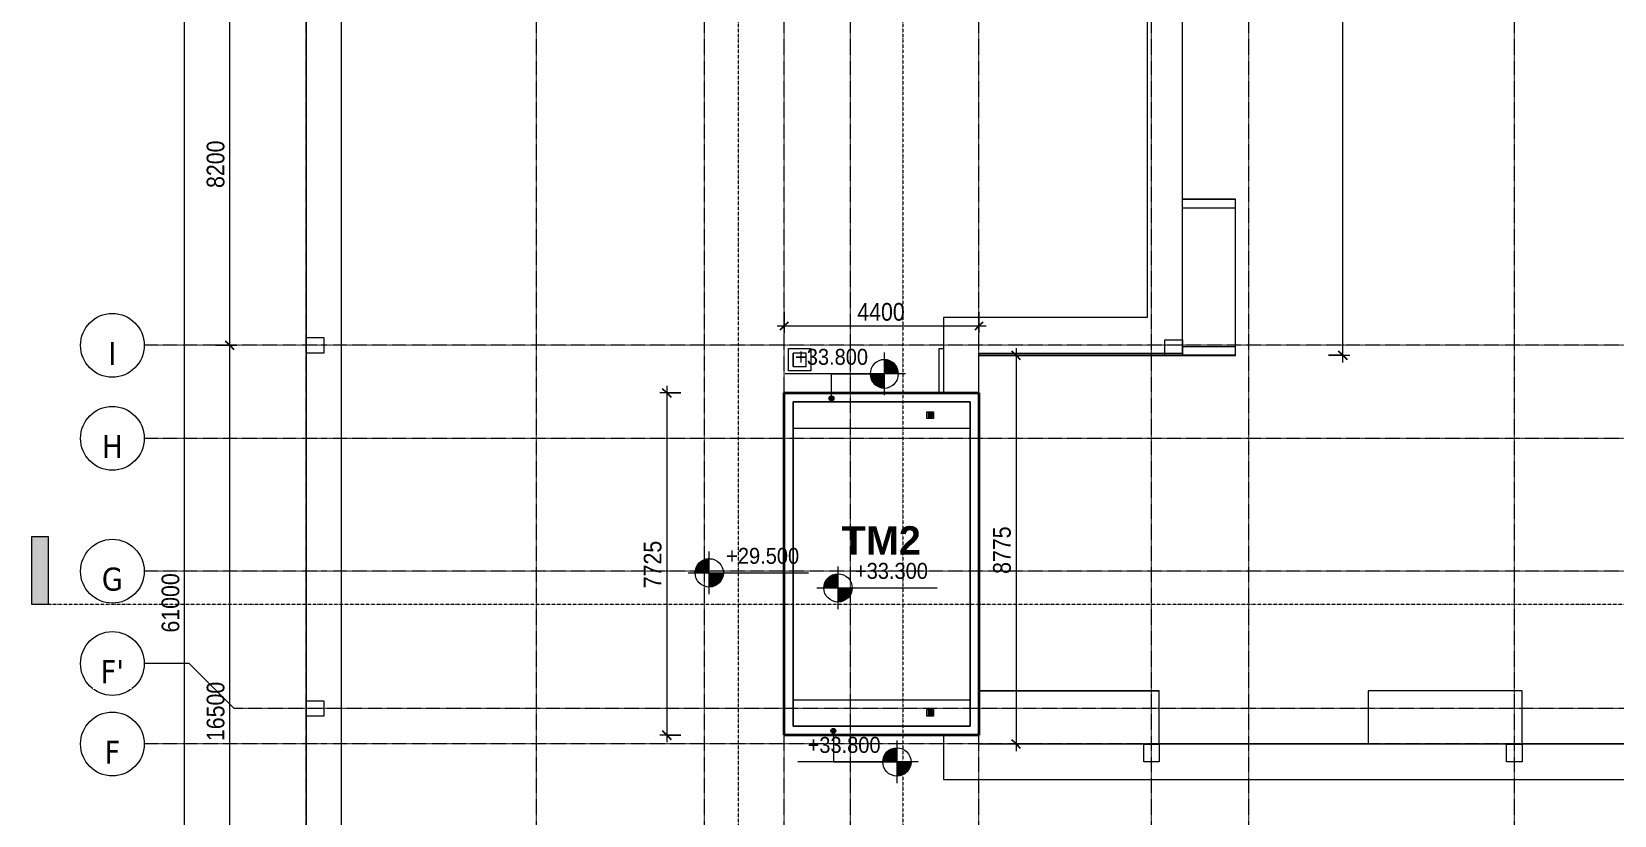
# Model space of a CAD drawing. Header units: millimetres. Extents: x 27447 to 239197, y -15958 to 82878.
# Drawn here: x 27447 to 63212, y 42926 to 60617 of the extents above; entities that cross this region are included whole.
import ezdxf

# ---------------------------------------------------------------- set-up
doc = ezdxf.new("R2010")
doc.units = ezdxf.units.MM
doc.linetypes.add('Dash Dot 3_16_', pattern=[7.9375, 4.7625, -1.5875, 0, -1.5875])
doc.linetypes.add('Grid Line', pattern=[22.225, 12.7, -3.175, 3.175, -3.175])
for name, color, linetype, lineweight in [('0-1', 7, 'Continuous', 5), ('A-ANNO-DIMS', 211, 'Continuous', 9), ('A-ANNO-DIMS-160', 211, 'Continuous', 9), ('A-DETL-MEDM', 33, 'Continuous', 18), ('A-DETL-WIDE', 214, 'Continuous', 35), ('A-FLOR', 192, 'Continuous', 9), ('A-FLOR-1', 7, 'Continuous', 9), ('A-WALL', 113, 'Continuous', 9), ('G-ANNO-DIMS', 111, 'Continuous', 9), ('G-ANNO-SYMB', 111, 'Continuous', 9), ('G-ANNO-SYMB-1', 111, 'Dash Dot 3_16_', 18), ('G-ANNO-TEXT-1', 7, 'Continuous', 9), ('G-IMPT', 8, 'Continuous', 9), ('M-EQPM', 50, 'Continuous', 9), ('S-COLS-1', 7, 'Continuous', 9), ('S-GRID', 1, 'Continuous', 9), ('S-GRID-1', 1, 'Grid Line', 9), ('S-GRID-IDEN', 1, 'Continuous', 9)]:
    doc.layers.add(name, color=color, linetype=linetype, lineweight=lineweight)
doc.styles.add('Arial_2', font='arial_0.ttf', dxfattribs={"width": 0.9, "height": 360})
doc.styles.add('Arial_B', font='arialbd_0.ttf', dxfattribs={"height": 640})
doc.styles.add('Tahoma_B', font='tahomabd_0.ttf', dxfattribs={"height": 520})
doc.styles.add('UTM Avo', font='UTM Avo.ttf', dxfattribs={"width": 0.9, "height": 400})
doc.dimstyles.new('1_Dim_chi_tiet_2_5', dxfattribs={"dimscale": 304.8, "dimtxt": 399.720379, "dimasz": 0.629921, "dimexe": 0.524934, "dimexo": 0.0625, "dimgap": 0.052493, "dimtad": 1, "dimdec": 0, "dimrnd": 5, "dimzin": 0, "dimdsep": 46, "dimtxsty": 'UTM Avo', "dimblk1": 'OBLIQUE', "dimblk2": 'OBLIQUE', "dimsah": 1, "dimcen": 0.09, "dimdle": 0.524934, "dimazin": 0, "dimtfac": 1, "dimtdec": 4, "dimtix": 1, "dimtmove": 0, "dimatfit": 3, "dimfxl": 1.049869, "dimfxlon": 1, "dimtvp": 1, "dimtolj": 1, "dimtzin": 0, "dimarcsym": 2})

# ---------------------------------------------------------------- blocks, each defined once
blk = doc.blocks.new('NCV_TKTC_KET CAU_rvt-1-TKCS_MB TẦNG MÁI')
at = {"layer": 'A-FLOR-1'}
for p, q in [((33651, 78235), (33651, 37787)), ((34451, 37787), (34451, 77435)), ((52653, 70562), (52653, 54162)), ((53453, 53362), (53453, 69762)), ((52653, 54162), (48053, 54162)), ((48053, 54162), (48053, 52462)), ((48853, 52462), (48853, 53362)), ((48853, 53362), (53453, 53362)), ((48053, 44737), (48053, 43735)), ((48853, 44535), (48853, 44737)), ((112053, 44535), (48853, 44535)), ((48053, 43735), (112853, 43735))]:
    blk.add_line(p, q, dxfattribs=at)
at = {"layer": 'S-COLS-1'}
for p, q in [((33653, 53362), (33653, 53712)), ((33653, 53712), (33851, 53712)), ((33851, 53712), (34053, 53712)), ((34053, 53712), (34053, 53362)), ((53053, 53312), (53053, 53662)), ((53053, 53662), (53453, 53662)), ((53453, 53662), (53453, 53312)), ((33851, 53362), (33653, 53362)), ((34053, 53362), (33851, 53362)), ((53453, 53312), (53053, 53312)), ((33653, 45162), (33653, 45512)), ((33653, 45512), (33851, 45512)), ((33851, 45512), (34053, 45512)), ((34053, 45512), (34053, 45162)), ((33851, 45162), (33653, 45162)), ((34053, 45162), (33851, 45162)), ((52578, 44535), (52928, 44535)), ((52578, 44135), (52578, 44535)), ((52928, 44535), (52928, 44135)), ((60778, 44535), (61128, 44535)), ((60778, 44135), (60778, 44535)), ((61128, 44535), (61128, 44135)), ((52928, 44135), (52578, 44135)), ((61128, 44135), (60778, 44135))]:
    blk.add_line(p, q, dxfattribs=at)
blk = doc.blocks.new('THU NUOC - THU NUOC-1275255-TKCS_MB TẦNG MÁI')
at = {"layer": 'M-EQPM'}
for p, q in [((-66, -71), (-66, 79)), ((-66, 79), (84, 79)), ((59, 54), (-41, 54)), ((-41, 54), (-41, -46)), ((-23, 20), (41, 20)), ((41, 14), (-23, 14)), ((-23, 7), (1, 7)), ((1, 1), (-23, 1)), ((-11, 32), (28, 32)), ((28, 26), (-11, 26)), ((-1, 44), (19, 44)), ((19, 38), (-1, 38)), ((1, 7), (1, 1)), ((17, 1), (17, 7)), ((17, 7), (41, 7)), ((41, 1), (17, 1)), ((59, -46), (59, 54)), ((84, 79), (84, -71)), ((84, -71), (-66, -71)), ((-41, -46), (59, -46)), ((-23, -5), (41, -5)), ((41, -11), (-23, -11)), ((-11, -17), (28, -17)), ((28, -23), (-11, -23)), ((-1, -30), (19, -30)), ((19, -36), (-1, -36))]:
    blk.add_line(p, q, dxfattribs=at)
for centre, radius, start, end in [((9, 4), 45, 0, 180), ((9, 4), 45, 360, 180), ((9, 4), 45, 180, 0), ((9, 4), 45, 180, 360), ((-23, 17), 3, 90, 270), ((-23, 4), 3, 90, 270), ((-11, 29), 3, 90, 270), ((-1, 41), 3, 90, 270), ((19, 41), 3, 270, 90), ((28, 29), 3, 270, 90), ((41, 17), 3, 270, 90), ((41, 4), 3, 270, 90), ((-23, -8), 3, 90, 270), ((-11, -20), 3, 90, 270), ((-1, -33), 3, 90, 270), ((19, -33), 3, 270, 90), ((28, -20), 3, 270, 90), ((41, -8), 3, 270, 90)]:
    blk.add_arc(centre, radius, start, end, dxfattribs=at)
blk = doc.blocks.new('TKTC_XREF_260130_MB TUM MAI - TKTC_XREF_260130_MB TUM MAI_dwg-4167669-TKCS_MB TẦNG MÁI')
at = {"layer": 'G-IMPT', "flags": 128}
for points in [[(-154299, -807858), (-148499, -807858), (-148499, -804336), (-149699, -804336)], [(-103373, -816632), (-108099, -816632), (-108099, -815432), (-114699, -815432), (-114699, -816632), (-119424, -816632), (-119424, -815432), (-125974, -815432), (-125974, -816632), (-130699, -816632), (-130699, -815432), (-137299, -815432), (-137299, -816632), (-142024, -816632), (-142024, -815432), (-145499, -815432), (-145499, -816632), (-150224, -816632), (-150224, -815438), (-154299, -815438)]]:
    blk.add_lwpolyline(points, dxfattribs=at)
blk = doc.blocks.new('TKTC_XREF_260130_MB TUM MAI - TKTC_XREF_251221_MB TUM MAI-2041484-TKCS_MB TẦNG MÁI')
blk.add_blockref('TKTC_XREF_260130_MB TUM MAI - TKTC_XREF_260130_MB TUM MAI_dwg-4167669-TKCS_MB TẦNG MÁI', (169499, 843934))
blk = doc.blocks.new('TKTC_QUAT HUT KHOI_260130 - TKTC_QUAT HUT KHOI_260130_dwg-4168555-TKCS_MB TẦNG MÁI')
at = {"layer": 'G-IMPT', "flags": 128}
for points in [[(53453, 53315), (54652, 53315), (54652, 56837), (53453, 56837)], [(99779, 44541), (95052, 44541), (95052, 45741), (88452, 45741), (88452, 44541), (83727, 44541), (83727, 45741), (77177, 45741), (77177, 44541), (72452, 44541), (72452, 45741), (65852, 45741), (65852, 44541), (61127, 44541), (61127, 45741), (57652, 45741), (57652, 44541), (52927, 44541), (52927, 45735), (48853, 45735)]]:
    blk.add_lwpolyline(points, dxfattribs=at)
blk = doc.blocks.new('TKTC_QUAT HUT KHOI_260130 - TKTC_QUAT HUT KHOI_260130-2046036-TKCS_MB TẦNG MÁI')
blk.add_blockref('TKTC_QUAT HUT KHOI_260130 - TKTC_QUAT HUT KHOI_260130_dwg-4168555-TKCS_MB TẦNG MÁI', (-33652, -17239))
blk = doc.blocks.new('TKTC_BON NUOC MAI_260130 - TKTC_BON NUOC MAI_260130_dwg-3426650-TKCS_MB TẦNG MÁI')
at = {"layer": 'G-IMPT', "flags": 128}
for points in [[(-149699, -807858), (-148499, -807858), (-148499, -804336), (-149699, -804336)], [(-103373, -816632), (-108099, -816632), (-108099, -815432), (-114699, -815432), (-114699, -816632), (-119424, -816632), (-119424, -815432), (-125974, -815432), (-125974, -816632), (-130699, -816632), (-130699, -815432), (-137299, -815432), (-137299, -816632), (-142024, -816632), (-142024, -815432), (-145499, -815432), (-145499, -816632), (-150224, -816632), (-150224, -815438), (-154299, -815438)]]:
    blk.add_lwpolyline(points, dxfattribs=at)
blk = doc.blocks.new('TKTC_BON NUOC MAI_260130 - TKTC_BON NUOC MAI_260130-2047084-TKCS_MB TẦNG MÁI')
blk.add_blockref('TKTC_BON NUOC MAI_260130 - TKTC_BON NUOC MAI_260130_dwg-3426650-TKCS_MB TẦNG MÁI', (169499, 843934))
blk = doc.blocks.new('Grid - M_Grid Head - Circle-353313-TKCS_MB TẦNG MÁI')
at = {"layer": 'S-GRID-IDEN'}
blk.add_circle((0, 0), 4.5, dxfattribs=at)
blk = doc.blocks.new('Spot Elevations - M_Spot Elevation - Target Filled-350595-TKCS_MB TẦNG MÁI')
at = {"layer": 'G-ANNO-DIMS'}
h = blk.add_hatch(color=256, dxfattribs=at)
edge = h.paths.add_edge_path()
edge.add_line((0, 0), (-2, 0))
edge.add_arc((0, 0), 2, 90, 180, ccw=False)
edge.add_line((0, 2), (0, 0))
h = blk.add_hatch(color=256, dxfattribs=at)
edge = h.paths.add_edge_path()
edge.add_line((0, 0), (2, 0))
edge.add_arc((0, 0), 2, 270, 360, ccw=False)
edge.add_line((0, -2), (0, 0))
for p, q in [((0, -3), (0, 3)), ((-3, 0), (14, 0))]:
    blk.add_line(p, q, dxfattribs=at)
blk.add_circle((0, 0), 2, dxfattribs=at)
blk = doc.blocks.new('Section - 3_32_ x 3_8_-4701953-TKCS_MB TẦNG MÁI')
at = {"layer": 'G-ANNO-SYMB'}
blk.add_hatch(color=256, dxfattribs=at).paths.add_polyline_path([(0, 9.525), (0, 0), (-2.38125, 0), (-2.38125, 9.525)])
for p, q in [((0, 9.525), (-2.38125, 9.525)), ((-2.38125, 9.525), (-2.38125, 0)), ((0, 0), (0, 9.525)), ((-2.38125, 0), (0, 0))]:
    blk.add_line(p, q, dxfattribs=at)
blk = doc.blocks.new('DIMBLOCK1-TKCS_MB TẦNG MÁI')
at = {"layer": 'A-ANNO-DIMS-160', "lineweight": 25}
for p, q in [((30903, 78237), (30807, 78333)), ((30903, 78237), (30999, 78141)), ((30903, 17237), (30807, 17333)), ((30903, 17237), (30999, 17141))]:
    blk.add_line(p, q, dxfattribs=at)
at = {"layer": 'A-ANNO-DIMS-160'}
for p, q in [((30903, 17077), (30903, 78397)), ((30583, 78237), (31063, 78237)), ((30903, 78237), (30583, 78237)), ((30583, 17237), (31063, 17237)), ((30903, 17237), (30583, 17237))]:
    blk.add_line(p, q, dxfattribs=at)
at = {"layer": 'A-ANNO-DIMS-160', "color": 0, "insert": (30383, 47052), "char_height": 400, "width": 1643.29, "attachment_point": 1, "rotation": 90, "line_spacing_factor": 1.110334, "style": 'UTM Avo'}
blk.add_mtext('61000', dxfattribs=at)
blk = doc.blocks.new('_Oblique')
at = {"color": 0, "linetype": 'ByBlock', "lineweight": -2}
blk.add_line((-0.5, -0.5), (0.5, 0.5), dxfattribs=at)
blk = doc.blocks.new('DIMBLOCK3-TKCS_MB TẦNG MÁI')
at = {"layer": 'A-ANNO-DIMS-160'}
for p, q in [((31602, 53537), (32082, 53537)), ((31922, 53537), (31602, 53537)), ((31922, 37037), (31922, 53537)), ((31602, 37037), (32082, 37037)), ((31922, 37037), (31602, 37037))]:
    blk.add_line(p, q, dxfattribs=at)
at = {"layer": 'A-ANNO-DIMS-160', "lineweight": 25}
for p, q in [((31922, 53537), (31826, 53633)), ((31922, 53537), (32018, 53441)), ((31922, 37037), (31826, 37133)), ((31922, 37037), (32018, 36941))]:
    blk.add_line(p, q, dxfattribs=at)
at = {"layer": 'A-ANNO-DIMS-160', "color": 0, "insert": (31402, 44602), "char_height": 400, "width": 1643.29, "attachment_point": 1, "rotation": 90, "line_spacing_factor": 1.110334, "style": 'UTM Avo'}
blk.add_mtext('16500', dxfattribs=at)
blk = doc.blocks.new('DIMBLOCK4-TKCS_MB TẦNG MÁI')
at = {"layer": 'A-ANNO-DIMS-160'}
for p, q in [((31602, 61737), (32082, 61737)), ((31922, 61737), (31602, 61737)), ((31922, 53537), (31922, 61737)), ((31602, 53537), (32082, 53537)), ((31922, 53537), (31602, 53537))]:
    blk.add_line(p, q, dxfattribs=at)
at = {"layer": 'A-ANNO-DIMS-160', "lineweight": 25}
for p, q in [((31922, 61737), (31826, 61833)), ((31922, 61737), (32018, 61641)), ((31922, 53537), (31826, 53633)), ((31922, 53537), (32018, 53441))]:
    blk.add_line(p, q, dxfattribs=at)
at = {"layer": 'A-ANNO-DIMS-160', "color": 0, "insert": (31402, 57089), "char_height": 400, "width": 1314.64, "attachment_point": 1, "rotation": 90, "line_spacing_factor": 1.110334, "style": 'UTM Avo'}
blk.add_mtext('8200', dxfattribs=at)
blk = doc.blocks.new('DIMBLOCK22-TKCS_MB TẦNG MÁI')
at = {"layer": 'A-ANNO-DIMS-160', "lineweight": 25}
for p, q in [((57075, 78237), (56979, 78333)), ((57075, 78237), (57171, 78141)), ((57075, 53312), (56979, 53408)), ((57075, 53312), (57171, 53216))]:
    blk.add_line(p, q, dxfattribs=at)
at = {"layer": 'A-ANNO-DIMS-160'}
for p, q in [((57075, 53152), (57075, 78397)), ((56755, 78237), (57235, 78237)), ((57075, 78237), (56755, 78237)), ((56755, 53312), (57235, 53312)), ((57075, 53312), (56755, 53312))]:
    blk.add_line(p, q, dxfattribs=at)
at = {"layer": 'A-ANNO-DIMS-160', "color": 0, "insert": (56556, 65090), "char_height": 400, "width": 1643.29, "attachment_point": 1, "rotation": 90, "line_spacing_factor": 1.110334, "style": 'UTM Avo'}
blk.add_mtext('24925', dxfattribs=at)
blk = doc.blocks.new('DIMBLOCK33-TKCS_MB TẦNG MÁI')
at = {"layer": 'A-ANNO-DIMS-160'}
for p, q in [((50012, 53312), (49532, 53312)), ((49692, 53472), (49692, 44377)), ((49692, 53312), (50012, 53312)), ((50012, 44537), (49532, 44537)), ((49692, 44537), (50012, 44537))]:
    blk.add_line(p, q, dxfattribs=at)
at = {"layer": 'A-ANNO-DIMS-160', "lineweight": 25}
for p, q in [((49692, 53312), (49596, 53408)), ((49692, 53312), (49788, 53216)), ((49692, 44537), (49596, 44633)), ((49692, 44537), (49788, 44441))]:
    blk.add_line(p, q, dxfattribs=at)
at = {"layer": 'A-ANNO-DIMS-160', "color": 0, "insert": (49172, 48377), "char_height": 400, "width": 1314.64, "attachment_point": 1, "rotation": 90, "line_spacing_factor": 1.110334, "style": 'UTM Avo'}
blk.add_mtext('8775', dxfattribs=at)
blk = doc.blocks.new('DIMBLOCK44-TKCS_MB TẦNG MÁI')
at = {"layer": 'A-ANNO-DIMS-160'}
for p, q in [((41799, 52622), (41799, 44577)), ((42119, 52462), (41639, 52462)), ((41799, 52462), (42119, 52462)), ((42119, 44737), (41639, 44737)), ((41799, 44737), (42119, 44737))]:
    blk.add_line(p, q, dxfattribs=at)
at = {"layer": 'A-ANNO-DIMS-160', "lineweight": 25}
for p, q in [((41799, 52462), (41703, 52558)), ((41799, 52462), (41895, 52366)), ((41799, 44737), (41703, 44833)), ((41799, 44737), (41895, 44641))]:
    blk.add_line(p, q, dxfattribs=at)
at = {"layer": 'A-ANNO-DIMS-160', "color": 0, "insert": (41279, 48052), "char_height": 400, "width": 1314.64, "attachment_point": 1, "rotation": 90, "line_spacing_factor": 1.110334, "style": 'UTM Avo'}
blk.add_mtext('7725', dxfattribs=at)
blk = doc.blocks.new('DIMBLOCK45-TKCS_MB TẦNG MÁI')
at = {"layer": 'A-ANNO-DIMS-160'}
for p, q in [((44453, 54293), (44453, 53813)), ((44453, 53973), (44453, 54293)), ((48853, 54293), (48853, 53813)), ((48853, 53973), (48853, 54293)), ((44293, 53973), (49013, 53973))]:
    blk.add_line(p, q, dxfattribs=at)
at = {"layer": 'A-ANNO-DIMS-160', "lineweight": 25}
for p, q in [((44453, 53973), (44549, 54069)), ((48853, 53973), (48949, 54069)), ((44453, 53973), (44357, 53877)), ((48853, 53973), (48757, 53877))]:
    blk.add_line(p, q, dxfattribs=at)
at = {"layer": 'A-ANNO-DIMS-160', "color": 0, "insert": (46105, 54493), "char_height": 400, "width": 1314.64, "attachment_point": 1, "line_spacing_factor": 1.110334, "style": 'UTM Avo'}
blk.add_mtext('4400', dxfattribs=at)

msp = doc.modelspace()

# ---------------------------------------------------------------- hatches: boundary and pattern name
at = {"layer": 'G-ANNO-DIMS'}
h = msp.add_hatch(color=256, dxfattribs=at)
edge = h.paths.add_edge_path()
edge.add_arc((45519.9, 52339.3), 56, 0, 360)
h = msp.add_hatch(color=256, dxfattribs=at)
edge = h.paths.add_edge_path()
edge.add_arc((45563.4, 44832), 56, 0, 360)

# ---------------------------------------------------------------- linework, layer by layer
at = {"layer": 'A-DETL-MEDM'}
for p, q in [((44652.6, 52261.9), (48652.7, 52261.9)), ((44652.6, 44937), (44652.6, 52261.9)), ((48652.7, 52261.9), (48652.7, 44937)), ((48652.7, 44937), (44652.6, 44937))]:
    msp.add_line(p, q, dxfattribs=at)
at = {"layer": 'A-DETL-WIDE'}
for p, q in [((44452.6, 52461.9), (48852.7, 52461.9)), ((44452.6, 44737), (44452.6, 52461.9)), ((48852.7, 52461.9), (48852.7, 44737)), ((48852.7, 44737), (44452.6, 44737))]:
    msp.add_line(p, q, dxfattribs=at)
at = {"layer": 'A-FLOR'}
for p, q in [((44652.6, 53061.9), (44652.6, 53361.9)), ((48652.7, 51661.9), (44652.6, 51661.9)), ((44652.6, 45537), (48652.7, 45537))]:
    msp.add_line(p, q, dxfattribs=at)
at = {"layer": 'A-WALL'}
for p, q in [((53452.6, 56835.3), (54652.6, 56835.3)), ((54652.6, 56635.3), (53452.6, 56635.3)), ((54652.6, 56635.3), (54652.6, 56835.3)), ((44552.5, 52961.9), (44552.5, 53461.9)), ((44552.5, 53461.9), (45052.6, 53461.9)), ((44652.5, 53361.9), (44652.5, 53061.9)), ((44952.6, 53361.9), (44652.5, 53361.9)), ((44952.6, 53061.9), (44952.6, 53361.9)), ((45052.6, 53461.9), (45052.6, 52961.9)), ((47952.6, 53461.9), (48052.7, 53461.9)), ((47952.6, 52461.9), (47952.6, 53461.9)), ((48052.6, 53361.9), (48052.6, 52462.3)), ((53052.6, 53311.9), (48852.7, 53311.9)), ((53452.6, 53511.9), (54652.6, 53511.9)), ((54652.6, 53311.9), (53452.6, 53311.9)), ((54652.6, 53311.9), (54652.6, 53511.9)), ((45052.6, 52961.9), (44552.5, 52961.9)), ((44652.5, 53061.9), (44952.6, 53061.9)), ((44452.6, 44737), (44452.6, 52461.9)), ((44452.6, 52461.9), (48852.7, 52461.9)), ((44652.6, 52261.9), (44652.6, 44937)), ((48652.7, 52261.9), (44652.6, 52261.9)), ((48652.7, 44937), (48652.7, 52261.9)), ((48852.7, 52461.9), (48852.7, 44737)), ((48852.7, 44737), (44452.6, 44737)), ((44652.6, 44937), (48652.7, 44937))]:
    msp.add_line(p, q, dxfattribs=at)
at = {"layer": 'G-ANNO-DIMS'}
for p, q in [((45519.9, 52892.5), (46715.6, 52892.5)), ((45519.9, 52339.3), (45519.9, 52892.5)), ((45563.4, 44832), (45563.4, 44131.8)), ((45563.4, 44131.8), (46999.3, 44131.8))]:
    msp.add_line(p, q, dxfattribs=at)
for centre in [(45519.9, 52339.3), (45563.4, 44832)]:
    msp.add_circle(centre, 56, dxfattribs=at)
at = {"layer": 'G-ANNO-SYMB-1'}
for p, q in [((43411.3, 82496.5), (43411.3, 12640)), ((47131.3, 82496.5), (47131.3, 12640))]:
    msp.add_line(p, q, dxfattribs=at)
at = {"layer": 'S-GRID'}
for p, q in [((31007.1, 46352.9), (29991.1, 46352.9)), ((32023.1, 45336.9), (31007.1, 46352.9))]:
    msp.add_line(p, q, dxfattribs=at)
at = {"layer": 'S-GRID-1'}
for p, q in [((33652.6, 18752.8), (33652.6, 76561)), ((38852.6, 18752.8), (38852.6, 76561)), ((42652.6, 18752.8), (42652.6, 76561)), ((44452.6, 18752.8), (44452.6, 76561)), ((45952.6, 18752.8), (45952.6, 76561)), ((48852.6, 18752.8), (48852.6, 76561)), ((52752.6, 18752.8), (52752.6, 76561)), ((54952.6, 18752.8), (54952.6, 76561)), ((60952.6, 18752.8), (60952.6, 76561)), ((33991.1, 53536.9), (29991.1, 53536.9)), ((128199.4, 53536.9), (33991.1, 53536.9)), ((33991.1, 51436.9), (29991.1, 51436.9)), ((128199.4, 51436.9), (33991.1, 51436.9)), ((33991.1, 48436.9), (29991.1, 48436.9)), ((128199.4, 48436.9), (33991.1, 48436.9)), ((36023.1, 45336.9), (32023.1, 45336.9)), ((126167.4, 45336.9), (36023.1, 45336.9)), ((33991.1, 44536.9), (29991.1, 44536.9)), ((128199.4, 44536.9), (33991.1, 44536.9))]:
    msp.add_line(p, q, dxfattribs=at)

# ---------------------------------------------------------------- block references
at = {"layer": '0-1'}
msp.add_blockref('NCV_TKTC_KET CAU_rvt-1-TKCS_MB TẦNG MÁI', (0, 0), dxfattribs=at)
at = {"layer": 'G-ANNO-DIMS', "extrusion": (0, 0, -1), "xscale": 159.9999999999999, "yscale": 159.9999999999999, "zscale": 159.9999999999999}
msp.add_blockref('Spot Elevations - M_Spot Elevation - Target Filled-350595-TKCS_MB TẦNG MÁI', (-46715.6, 52892.5), dxfattribs=at)
at = {"layer": 'G-ANNO-DIMS', "xscale": 159.9999999999999, "yscale": 159.9999999999999, "zscale": 159.9999999999999}
for p in [(42759, 48399.8), (45669.2, 48060.5)]:
    msp.add_blockref('Spot Elevations - M_Spot Elevation - Target Filled-350595-TKCS_MB TẦNG MÁI', p, dxfattribs=at)
at = {"layer": 'G-ANNO-DIMS', "xscale": 159.9999999999999, "yscale": 159.9999999999999, "zscale": 159.9999999999999, "rotation": 180}
msp.add_blockref('Spot Elevations - M_Spot Elevation - Target Filled-350595-TKCS_MB TẦNG MÁI', (46999.3, 44131.8), dxfattribs=at)
at = {"layer": 'G-ANNO-SYMB', "xscale": 159.9999999999999, "yscale": 159.9999999999999, "zscale": 159.9999999999999}
msp.add_blockref('Section - 3_32_ x 3_8_-4701953-TKCS_MB TẦNG MÁI', (27827.8, 47691.5), dxfattribs=at)
at = {"layer": 'M-EQPM'}
for name, p in [('TKTC_BON NUOC MAI_260130 - TKTC_BON NUOC MAI_260130-2047084-TKCS_MB TẦNG MÁI', (33652.6, 17236.9)), ('TKTC_QUAT HUT KHOI_260130 - TKTC_QUAT HUT KHOI_260130-2046036-TKCS_MB TẦNG MÁI', (33652.6, 17235.3)), ('TKTC_XREF_260130_MB TUM MAI - TKTC_XREF_251221_MB TUM MAI-2041484-TKCS_MB TẦNG MÁI', (33652.6, 17233.6)), ('THU NUOC - THU NUOC-1275255-TKCS_MB TẦNG MÁI', (47743.8, 51957.5)), ('THU NUOC - THU NUOC-1275255-TKCS_MB TẦNG MÁI', (47743.8, 45232.6))]:
    msp.add_blockref(name, p, dxfattribs=at)
at = {"layer": 'S-GRID-IDEN', "xscale": 159.9999999999999, "yscale": 159.9999999999999, "zscale": 159.9999999999999, "rotation": 89.99999999999982}
for p in [(29271.1, 53536.9), (29271.1, 51436.9), (29271.1, 48436.9), (29271.1, 46352.9), (29271.1, 44536.9)]:
    msp.add_blockref('Grid - M_Grid Head - Circle-353313-TKCS_MB TẦNG MÁI', p, dxfattribs=at)

# ---------------------------------------------------------------- texts
at = {"layer": 'G-ANNO-DIMS', "char_height": 360, "width": 1961.298, "attachment_point": 1, "line_spacing_factor": 0.941778, "style": 'Arial_2'}
for s, insert in [('+33.800', (44698.4, 53456.8)), ('+29.500', (43141.8, 48964.1)), ('+33.300', (46052, 48624.8)), ('+33.800', (44982.1, 44696.1))]:
    msp.add_mtext(s, dxfattribs=dict(at, insert=insert))
at = {"layer": 'G-ANNO-TEXT-1', "insert": (46646.5, 49132.6), "char_height": 640, "width": 1894.4, "attachment_point": 5, "line_spacing_factor": 0.936439, "style": 'Arial_B'}
msp.add_mtext('\\pt2032,4064,6096,8128,10160,12192,14224,16256,18288,20320,22352,24384,26416,28448,30480,32512,34544,36576,38608,40640,42672,44704,46736,48768,50800,52832,54864,56896,58928,60960,62992,65024;TM2', dxfattribs=at)

# ---------------------------------------------------------------- dimensions: what is measured, and where the dimension line sits
at = {"layer": 'A-ANNO-DIMS'}
for base, p1, p2, override, picture, middle in [((30903, 78236.9), (30583, 17236.9), (30583, 78236.9), {"dimpost": '<>', "dimfxl": 61000}, 'DIMBLOCK1-TKCS_MB TẦNG MÁI', (30680, 47736.9)), ((57075.2, 78236.9), (56755.2, 53311.9), (56755.2, 78236.9), {"dimpost": '<>', "dimfxl": 24925}, 'DIMBLOCK22-TKCS_MB TẦNG MÁI', (56852.2, 65774.4)), ((31921.7, 61736.9), (31601.7, 53536.9), (31601.7, 61736.9), {"dimpost": '<>', "dimfxl": 8200}, 'DIMBLOCK4-TKCS_MB TẦNG MÁI', (31698.8, 57636.9)), ((31921.7, 53536.9), (31601.7, 37036.9), (31601.7, 53536.9), {"dimpost": '<>', "dimfxl": 16500}, 'DIMBLOCK3-TKCS_MB TẦNG MÁI', (31698.8, 45286.9)), ((49691.8, 44536.9), (50011.8, 53311.9), (50011.8, 44536.9), {"dimpost": '<>', "dimfxl": 8775}, 'DIMBLOCK33-TKCS_MB TẦNG MÁI', (49468.8, 48924.4)), ((41799, 44737), (42119, 52461.9), (42119, 44737), {"dimpost": '<>', "dimfxl": 7724.949304}, 'DIMBLOCK44-TKCS_MB TẦNG MÁI', (41576, 48599.5))]:
    dim = msp.add_linear_dim(base=base, p1=p1, p2=p2, angle=90, dimstyle='1_Dim_chi_tiet_2_5', override=override, dxfattribs=at)
    dim.commit()
    dim.dimension.update_dxf_attribs({"geometry": picture, "text_midpoint": middle})
dim = msp.add_linear_dim(base=(48852.6, 53973.1), p1=(44452.6, 54293.1), p2=(48852.6, 54293.1), dimstyle='1_Dim_chi_tiet_2_5', override={"dimpost": '<>', "dimfxl": 4400.000001}, dxfattribs=at)
dim.commit()
dim.dimension.update_dxf_attribs({"geometry": 'DIMBLOCK45-TKCS_MB TẦNG MÁI', "text_midpoint": (46652.6, 54196)})

# ---------------------------------------------------------------- next in the draw order: texts
at = {"layer": 'S-GRID-IDEN', "char_height": 520, "attachment_point": 5, "line_spacing_factor": 0.996129, "style": 'Tahoma_B', "bg_fill": 3, "box_fill_scale": 1.25, "bg_fill_color": 256, "bg_fill_true_color": 13158600, "bg_fill_transparency": 0}
for s, insert, width in [('\\pt2031.9988,4063.9976,6096.0016,8128.0004,10159.9992,12191.998,14224.002,16256.0008,18287.9996,20319.9984,22352.0024,24384.0012,26416,28447.9988,30479.9976,32512.0016,34544.0004,36575.9992,38607.998,40640.002,42672.0008,44703.9996,46735.9984,48768.0024,50800.0012,52832,54863.9988,56895.9976,58928.0016,60960.0004,62991.9992,65023.998;I', (29270.4, 53353.6), 348.8), ('\\pt2031.9988,4063.9976,6096.0016,8128.0004,10159.9992,12191.998,14224.002,16256.0008,18287.9996,20319.9984,22352.0024,24384.0012,26416,28447.9988,30479.9976,32512.0016,34544.0004,36575.9992,38607.998,40640.002,42672.0008,44703.9996,46735.9984,48768.0024,50800.0012,52832,54863.9988,56895.9976,58928.0016,60960.0004,62991.9992,65023.998;H', (29269.6, 51253.6), 550.4), ('\\pt2031.9988,4063.9976,6096.0016,8128.0004,10159.9992,12191.998,14224.002,16256.0008,18287.9996,20319.9984,22352.0024,24384.0012,26416,28447.9988,30479.9976,32512.0016,34544.0004,36575.9992,38607.998,40640.002,42672.0008,44703.9996,46735.9984,48768.0024,50800.0012,52832,54863.9988,56895.9976,58928.0016,60960.0004,62991.9992,65023.998;G', (29270.4, 48253.6), 539.2), ("\\pt2031.9988,4063.9976,6096.0016,8128.0004,10159.9992,12191.998,14224.002,16256.0008,18287.9996,20319.9984,22352.0024,24384.0012,26416,28447.9988,30479.9976,32512.0016,34544.0004,36575.9992,38607.998,40640.002,42672.0008,44703.9996,46735.9984,48768.0024,50800.0012,52832,54863.9988,56895.9976,58928.0016,60960.0004,62991.9992,65023.998;F'", (29269.6, 46169.6), 614.4), ('\\pt2031.9988,4063.9976,6096.0016,8128.0004,10159.9992,12191.998,14224.002,16256.0008,18287.9996,20319.9984,22352.0024,24384.0012,26416,28447.9988,30479.9976,32512.0016,34544.0004,36575.9992,38607.998,40640.002,42672.0008,44703.9996,46735.9984,48768.0024,50800.0012,52832,54863.9988,56895.9976,58928.0016,60960.0004,62991.9992,65023.998;F', (29269.6, 44353.6), 424)]:
    msp.add_mtext(s, dxfattribs=dict(at, insert=insert, width=width))

# ---------------------------------------------------------------- next in the draw order: linework, layer by layer
at = {"layer": 'G-ANNO-SYMB-1'}
msp.add_line((27827.8, 47691.5), (134582.2, 47691.5), dxfattribs=at)

doc.saveas('drawing.dxf')
